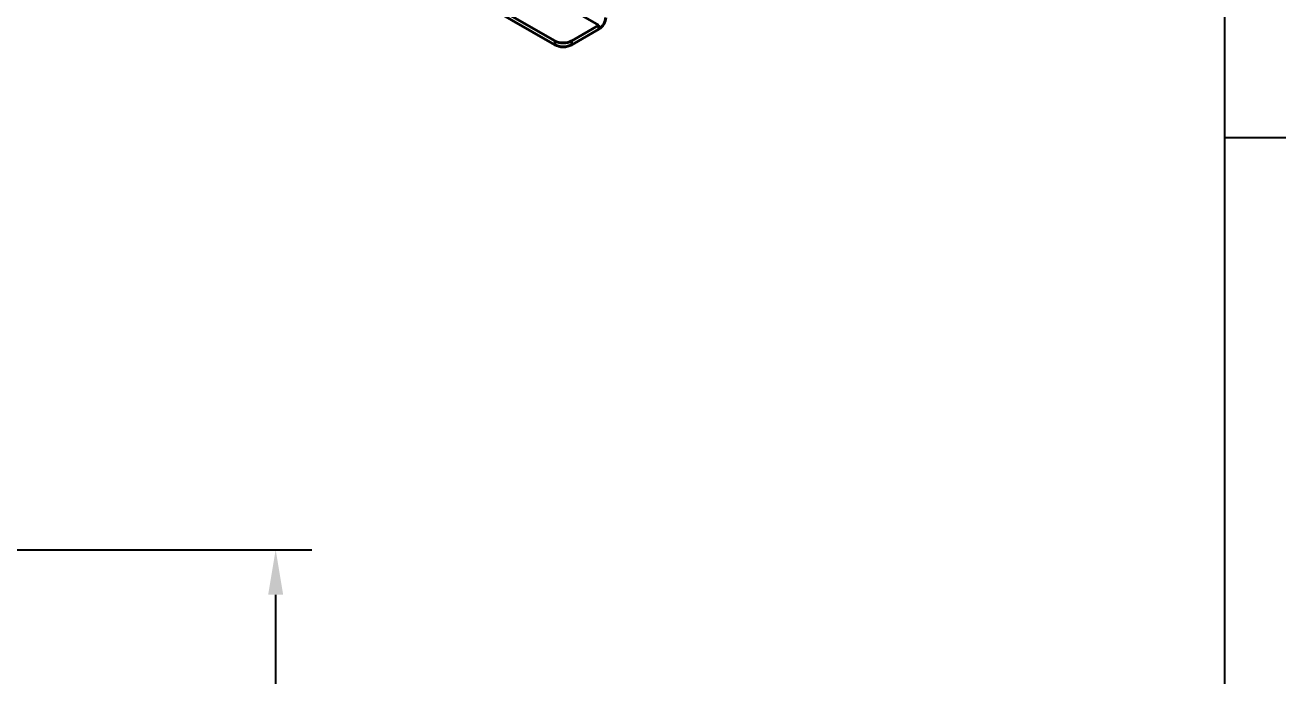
# Model space of a CAD drawing. Header units: millimetres. Extents: x 0 to 4205, y 0 to 2970.
# Drawn here: x 3772.2 to 4122, y 2078.1 to 2258.7 of the extents above; entities that cross this region are included whole.
import ezdxf

# ---------------------------------------------------------------- set-up
doc = ezdxf.new("R2010")
doc.units = ezdxf.units.MM
doc.header["$LTSCALE"] = 5
doc.layers.get('0').update_dxf_attribs({"color": 3, "lineweight": 25})
for name, color, linetype, lineweight in [('가시적인 것(ISO)', 3, 'Continuous', 40), ('가시적인 좁은 것(ISO)', 3, 'Continuous', 35), ('경계(ISO)', 7, 'Continuous', 25), ('치수(ISO)', 2, 'Continuous', 25)]:
    doc.layers.add(name, color=color, linetype=linetype, lineweight=lineweight)
doc.styles.add('치수 텍스트_PSTEK_POSCO', font='isocp.shx')
doc.dimstyles.new('치수_PSTEK_POSCO', dxfattribs={"dimscale": 5, "dimtxt": 3.5, "dimasz": 2.5, "dimexe": 2, "dimexo": 2.5, "dimgap": 1, "dimtad": 1, "dimrnd": 1e-08, "dimdsep": 46, "dimtxsty": '치수 텍스트_PSTEK_POSCO', "dimcen": 0.09, "dimdle": 10, "dimclrd": 7, "dimclre": 7, "dimclrt": 2, "dimadec": 1, "dimazin": 2, "dimtfac": 1, "dimtmove": 0, "dimatfit": 3, "dimfxl": 0, "dimtolj": 1, "dimlwd": -1, "dimlwe": -1, "dimarcsym": 0})

# ---------------------------------------------------------------- blocks, each defined once
blk = doc.blocks.new('경계 Default Border')
at = {"layer": '경계(ISO)'}
blk.add_line((821, 445.5), (824.4, 445.5), dxfattribs=at)
at = {"layer": '경계(ISO)', "flags": 128}
blk.add_lwpolyline([(20, 20), (20, 574), (821, 574), (821, 20), (20, 20)], dxfattribs=at)
blk = doc.blocks.new('*D37')
at = {"layer": 'Defpoints', "color": 0, "transparency": 16777216}
for p in [(3664.14, 2113.12), (3841.73, 2113.12), (3664.14, 1693.12)]:
    blk.add_point(p, dxfattribs=at)
at = {"layer": '치수(ISO)', "color": 7, "transparency": 16777216}
for p, q in [((3676.64, 2113.12), (3851.73, 2113.12)), ((3841.73, 1705.62), (3841.73, 2100.62)), ((3676.64, 1693.12), (3851.73, 1693.12))]:
    blk.add_line(p, q, dxfattribs=at)
for points in [[(3839.65, 2100.62), (3843.81, 2100.62), (3841.73, 2113.12)], [(3839.65, 1705.62), (3843.81, 1705.62), (3841.73, 1693.12)]]:
    blk.add_solid(points, dxfattribs=at)
at = {"layer": '치수(ISO)', "color": 2, "transparency": 16777216, "insert": (3827.98, 1886.49), "char_height": 17.5, "attachment_point": 4, "rotation": 90, "style": '치수 텍스트_PSTEK_POSCO'}
blk.add_mtext('\\A1;420', dxfattribs=at)

msp = doc.modelspace()

# ---------------------------------------------------------------- linework, layer by layer
at = {"layer": '가시적인 것(ISO)'}
for p, q in [((3782.448, 2333.075), (3919.155, 2254.35)), ((3782.448, 2331.985), (3919.155, 2253.26)), ((3923.869, 2254.35), (3931.412, 2258.694)), ((3923.869, 2253.26), (3931.412, 2257.603))]:
    msp.add_line(p, q, dxfattribs=at)
for centre, major_axis, ratio, start_param, end_param in [((3931.412, 2259.784), (1.331, 2.311), 0.5780931, 3.9250571, 5.4958534), ((3921.512, 2255.707), (-3.333, 0), 0.5758617, 0.7853982, 2.3561945), ((3921.512, 2254.617), (3.333, 0), 0.5758617, 3.9269908, 5.4977871)]:
    msp.add_ellipse(centre, major_axis=major_axis, ratio=ratio, start_param=start_param, end_param=end_param, dxfattribs=at)
at = {"layer": '가시적인 좁은 것(ISO)'}
for p, q in [((3931.412, 2258.694), (3789.99, 2340.133)), ((3931.412, 2257.603), (3931.412, 2258.694)), ((3919.155, 2254.35), (3919.155, 2253.26)), ((3923.869, 2253.26), (3923.869, 2254.35))]:
    msp.add_line(p, q, dxfattribs=at)

# ---------------------------------------------------------------- block references
at = {"xscale": 5, "yscale": 5, "zscale": 5}
msp.add_blockref('경계 Default Border', (0, 0), dxfattribs=at)

# ---------------------------------------------------------------- dimensions: what is measured, and where the dimension line sits
at = {"layer": '치수(ISO)', "color": 7}
dim = msp.add_linear_dim(base=(3841.73, 2113.119), p1=(3664.143, 1693.119), p2=(3664.143, 2113.119), angle=90, dimstyle='치수_PSTEK_POSCO', override={"dimdec": 2, "dimtp": 0, "dimtm": 0, "dimtdec": 2, "dimtofl": 0, "dimatfit": 1}, dxfattribs=at)
dim.commit()
dim.dimension.update_dxf_attribs({"geometry": '*D37', "text_midpoint": (3841.73, 1903.119), "dimtype": 160})

doc.saveas('drawing.dxf')
